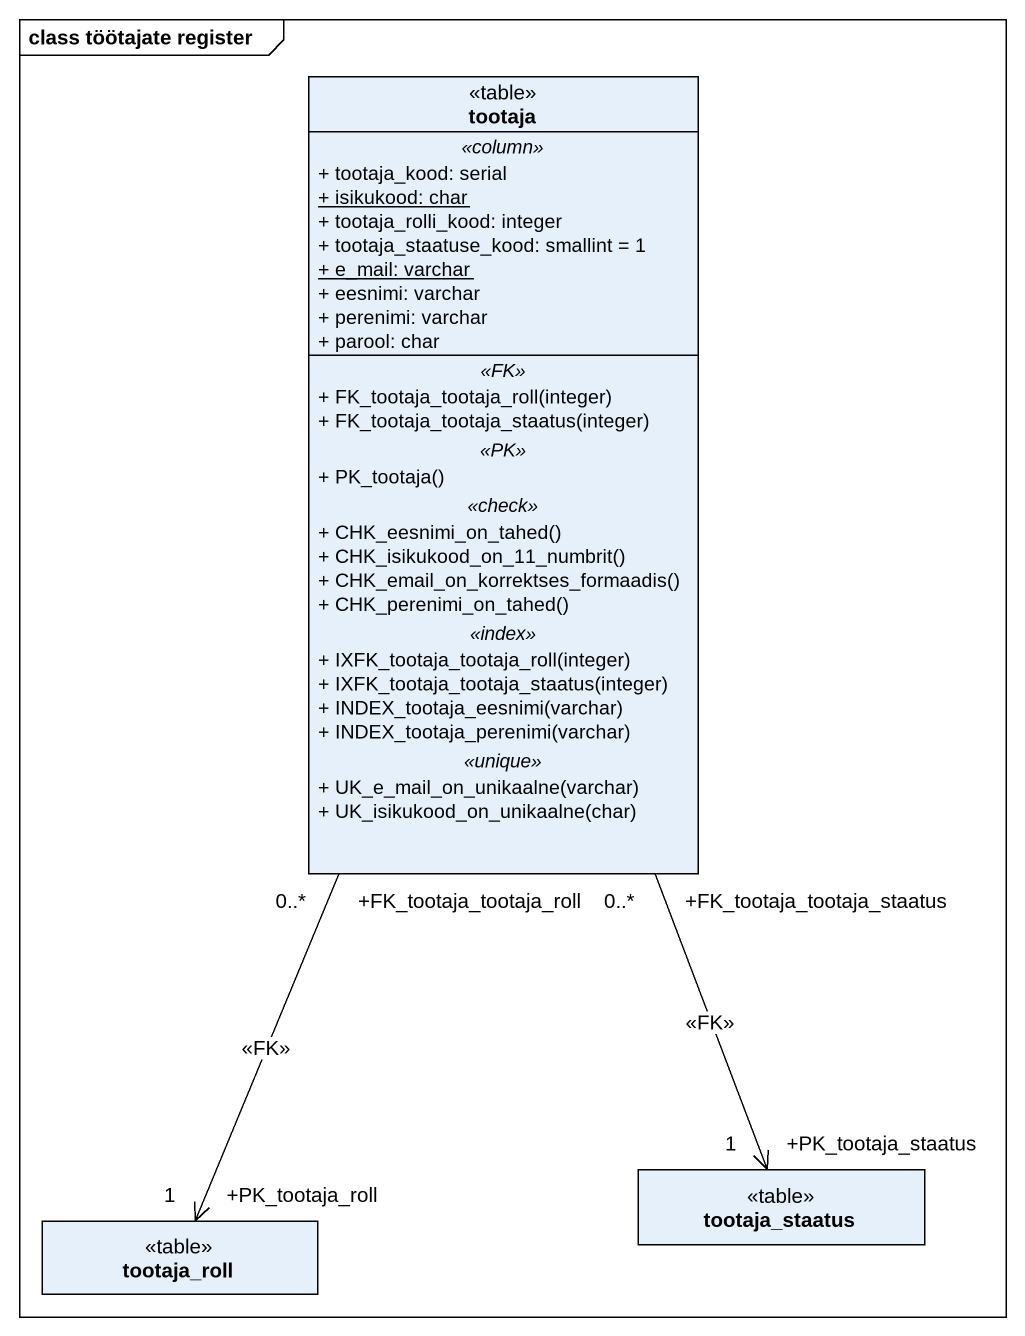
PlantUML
@startuml
mainframe class töötajate register
hide circle
hide empty members
skinparam classAttributeIconSize 0
class tootaja <<table>> {
  .. <<column>> ..
  + tootaja_kood: serial
  {static} + isikukood: char
  + tootaja_rolli_kood: integer
  + tootaja_staatuse_kood: smallint = 1
  {static} + e_mail: varchar
  + eesnimi: varchar
  + perenimi: varchar
  + parool: char
  .. <<FK>> ..
  + FK_tootaja_tootaja_roll(integer)
  + FK_tootaja_tootaja_staatus(integer)
  .. <<PK>> ..
  + PK_tootaja()
  .. <<check>> ..
  + CHK_eesnimi_on_tahed()
  + CHK_isikukood_on_11_numbrit()
  + CHK_email_on_korrektses_formaadis()
  + CHK_perenimi_on_tahed()
  .. <<index>> ..
  + IXFK_tootaja_tootaja_roll(integer)
  + IXFK_tootaja_tootaja_staatus(integer)
  + INDEX_tootaja_eesnimi(varchar)
  + INDEX_tootaja_perenimi(varchar)
  .. <<unique>> ..
  + UK_e_mail_on_unikaalne(varchar)
  + UK_isikukood_on_unikaalne(char)
}
class tootaja_roll <<table>>
class tootaja_staatus <<table>>
tootaja "+FK_tootaja_tootaja_roll\n0..*" --> "+PK_tootaja_roll\n1" tootaja_roll : <<FK>>
tootaja "+FK_tootaja_tootaja_staatus\n0..*" --> "+PK_tootaja_staatus\n1" tootaja_staatus : <<FK>>
@enduml
